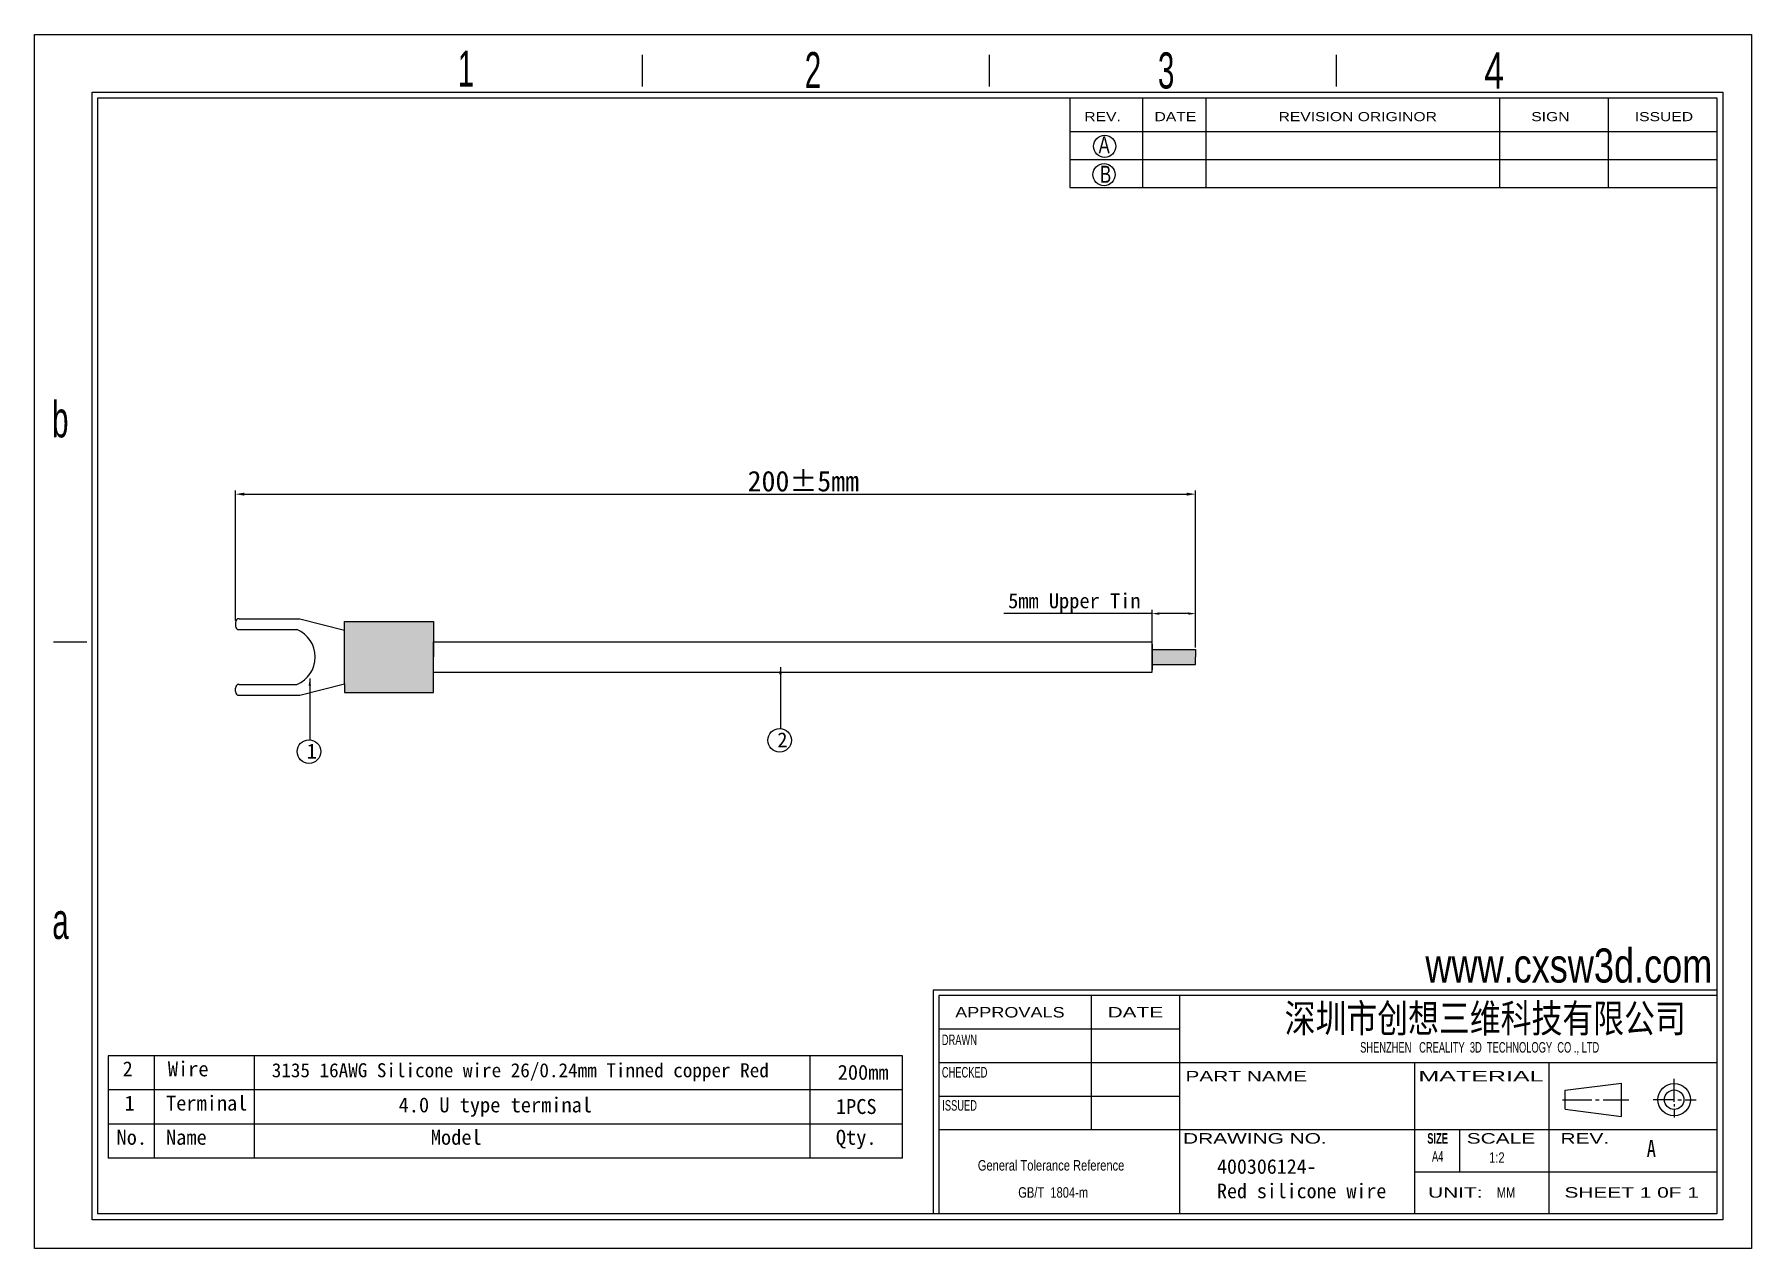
# Model space of a CAD drawing. Header units: millimetres. Extents: x 5355 to 5941, y -3041 to -2626.
import ezdxf

# ---------------------------------------------------------------- set-up
doc = ezdxf.new("R2010")
doc.units = ezdxf.units.MM
doc.header["$LTSCALE"] = 0.4
doc.layers.add('SLD-0', color=179, linetype='Continuous')
doc.styles.add('SLDTEXTSTYLE0', font='arial.ttf', dxfattribs={"width": 0.7584})
doc.styles.add('SLDTEXTSTYLE1', font='arial.ttf', dxfattribs={"width": 0.63516})
doc.styles.add('SLDTEXTSTYLE2', font='GOTHIC.TTF', dxfattribs={"width": 0.7304})
doc.styles.add('SLDTEXTSTYLE3', font='GOTHIC.TTF', dxfattribs={"width": 0.61171})
doc.styles.add('SLDTEXTSTYLE4', font='arialbd.ttf', dxfattribs={"width": 0.63516})
doc.styles.add('SLDTEXTSTYLE5', font='arial.ttf', dxfattribs={"width": 1.422})
doc.styles.add('SLDTEXTSTYLE6', font='arial.ttf', dxfattribs={"width": 1.2324})
doc.styles.add('SLDTEXTSTYLE7', font='arial.ttf', dxfattribs={"width": 1.7064})
doc.styles.add('SLDTEXTSTYLE8', font='', dxfattribs={"width": 0.8, "bigfont": 'bigfont'})
doc.styles.add('SLDTEXTSTYLE9', font='', dxfattribs={"width": 0.8})
doc.styles.get("Standard").update_dxf_attribs({"font": ''})
doc.styles.get('SLDTEXTSTYLE8').set_extended_font_data('宋体', bold=True)
doc.styles.get('SLDTEXTSTYLE9').set_extended_font_data('宋体')
doc.styles.get('Standard').set_extended_font_data('SimSun')
doc.dimstyles.new('ISO-25', dxfattribs={"dimtxt": 4, "dimasz": 2.5, "dimexe": 1.25, "dimexo": 0.625, "dimtad": 1, "dimdsep": 46, "dimtxsty": 'Standard', "dimcen": 4, "dimadec": 0, "dimazin": 0, "dimtfac": 1, "dimtmove": 0, "dimatfit": 3, "dimfxl": 0, "dimarcsym": 0})

# ---------------------------------------------------------------- blocks, each defined once
blk = doc.blocks.new('SW_NOTE_0')
at = {"layer": 'SLD-0', "color": 0, "char_height": 3.5853, "attachment_point": 2, "style": 'SLDTEXTSTYLE0'}
for s, insert in [('General Tolerance Reference ', (26.04, 4.62)), (' GB/T  1804-m', (26.22, -4.64))]:
    blk.add_mtext(s, dxfattribs=dict(at, insert=insert))
blk = doc.blocks.new('*D2')
at = {"color": 0, "lineweight": -2}
for p, q in [((5423.38, -2826.37), (5423.38, -2781.96)), ((5426.38, -2783.21), (5748.33, -2783.21)), ((5751.33, -2835.63), (5751.33, -2781.96))]:
    blk.add_line(p, q, dxfattribs=at)
at = {"color": 0}
for points in [[(5426.38, -2782.71), (5426.38, -2783.71), (5423.38, -2783.21)], [(5748.33, -2782.71), (5748.33, -2783.71), (5751.33, -2783.21)]]:
    blk.add_solid(points, dxfattribs=at)
at = {"layer": 'Defpoints', "color": 0}
for p in [(5751.33, -2783.21), (5423.38, -2826.99), (5751.33, -2836.26)]:
    blk.add_point(p, dxfattribs=at)
at = {"color": 0, "insert": (5617.36, -2778.81), "char_height": 7, "attachment_point": 5}
blk.add_mtext('200±5mm', dxfattribs=at)
blk = doc.blocks.new('*D3')
at = {"color": 0, "lineweight": -2}
for p, q in [((5736.49, -2824.01), (5685.87, -2824.01)), ((5736.49, -2833.83), (5736.49, -2822.76)), ((5748.83, -2824.01), (5738.99, -2824.01)), ((5751.33, -2835.63), (5751.33, -2822.76))]:
    blk.add_line(p, q, dxfattribs=at)
at = {"color": 0}
for points in [[(5738.99, -2823.59), (5738.99, -2824.42), (5736.49, -2824.01)], [(5748.83, -2823.59), (5748.83, -2824.42), (5751.33, -2824.01)]]:
    blk.add_solid(points, dxfattribs=at)
at = {"layer": 'Defpoints', "color": 0}
for p in [(5736.49, -2824.01), (5736.49, -2834.46), (5751.33, -2836.26)]:
    blk.add_point(p, dxfattribs=at)
at = {"color": 0, "insert": (5709.93, -2820.35), "char_height": 4, "attachment_point": 5}
blk.add_mtext('{\\H1.278x;5mm Upper Tin}', dxfattribs=at)

msp = doc.modelspace()

# ---------------------------------------------------------------- hatches: boundary and pattern name
for points in [[(5460.602, -2847.956), (5460.602, -2850.973), (5491.039, -2850.973), (5491.039, -2838.826), (5491.039, -2826.679), (5460.602, -2826.679)], [(5751.326, -2841.392), (5751.326, -2838.826), (5751.326, -2836.26), (5736.487, -2836.26), (5736.487, -2841.392)]]:
    msp.add_hatch(color=256).paths.add_polyline_path(points)

# ---------------------------------------------------------------- linework, layer by layer
for p, q in [((5423.377, -2826.993), (5423.377, -2828.235)), ((5424.624, -2825.746), (5445.348, -2825.746)), ((5445.348, -2825.746), (5460.602, -2829.696)), ((5460.602, -2847.956), (5460.602, -2826.679)), ((5460.602, -2826.679), (5491.039, -2826.679)), ((5491.039, -2826.679), (5491.039, -2838.826)), ((5424.624, -2829.482), (5444.38, -2829.482)), ((5491.039, -2833.685), (5736.487, -2833.685)), ((5491.039, -2843.967), (5491.039, -2833.685)), ((5491.039, -2850.973), (5491.039, -2838.826)), ((5736.487, -2843.967), (5736.487, -2833.685)), ((5736.487, -2836.26), (5751.326, -2836.26)), ((5751.326, -2836.26), (5751.326, -2838.826)), ((5751.326, -2841.392), (5751.326, -2838.826)), ((5491.039, -2843.967), (5736.487, -2843.967)), ((5736.487, -2841.392), (5751.326, -2841.392)), ((5423.377, -2850.659), (5423.377, -2849.417)), ((5424.624, -2848.17), (5444.38, -2848.17)), ((5445.348, -2851.906), (5460.602, -2847.956)), ((5460.602, -2847.956), (5460.602, -2850.973)), ((5424.624, -2851.906), (5445.348, -2851.906)), ((5460.602, -2850.973), (5491.039, -2850.973)), ((5651.275, -2975.018), (5379.919, -2975.018)), ((5379.919, -2975.018), (5379.919, -3010.062)), ((5395.681, -2975.018), (5395.681, -3010.062)), ((5429.785, -2975.018), (5429.785, -3010.062)), ((5619.543, -2975.018), (5619.543, -3010.062)), ((5651.275, -3010.062), (5651.275, -2975.018)), ((5651.275, -2986.7), (5379.919, -2986.7)), ((5651.275, -2998.381), (5379.919, -2998.381)), ((5651.275, -3010.062), (5379.919, -3010.062))]:
    msp.add_line(p, q)
at = {"color": 1}
msp.add_line((5736.487, -2834.455), (5736.487, -2843.197), dxfattribs=at)
for centre in [(5448.499, -2871.136), (5609.264, -2867.28)]:
    msp.add_circle(centre, 4.036)
for centre, radius, start, end in [((5424.624, -2826.993), 1.247, 90, 180), ((5424.624, -2828.235), 1.247, 180, 270), ((5440.566, -2838.826), 10.093, 292.20674, 67.79326), ((5424.624, -2849.417), 1.247, 90, 180), ((5424.624, -2850.659), 1.247, 180, 270)]:
    msp.add_arc(centre, radius, start, end)
at = {"layer": 'SLD-0'}
for p, q in [((5354.697, -2626.154), (5941.286, -2626.154)), ((5354.697, -3040.914), (5354.697, -2626.154)), ((5941.286, -2626.154), (5941.286, -3040.914)), ((5376.423, -3029.064), (5376.423, -2647.88)), ((5376.423, -2647.88), (5929.436, -2647.88)), ((5855.108, -2647.88), (5855.108, -2678.474)), ((5892.272, -2647.88), (5892.272, -2678.474)), ((5929.436, -2647.88), (5929.436, -3029.064)), ((5929.436, -3029.064), (5376.423, -3029.064)), ((5941.286, -3040.914), (5354.697, -3040.914))]:
    msp.add_line(p, q, dxfattribs=at)
at = {"layer": 'SLD-0', "color": 6, "linetype": 'Continuous'}
for p, q in [((5562.475, -2643.93), (5562.475, -2633.163)), ((5680.978, -2643.93), (5680.978, -2633.163)), ((5799.481, -2643.93), (5799.481, -2633.163)), ((5374.448, -3031.039), (5374.448, -2645.905)), ((5374.448, -2645.905), (5931.411, -2645.905)), ((5931.411, -2645.905), (5931.411, -3031.039)), ((5372.682, -2833.796), (5361.209, -2833.796)), ((5931.411, -3031.039), (5374.448, -3031.039))]:
    msp.add_line(p, q, dxfattribs=at)
at = {"layer": 'SLD-0', "color": 179, "linetype": 'Continuous'}
for p, q in [((5708.391, -2647.88), (5708.391, -2678.474)), ((5733.174, -2647.88), (5733.174, -2678.474)), ((5754.846, -2647.88), (5754.846, -2678.474)), ((5708.391, -2659.353), (5929.436, -2659.353)), ((5708.391, -2668.914), (5929.436, -2668.914)), ((5708.391, -2678.474), (5929.436, -2678.474)), ((5929.436, -2952.577), (5661.733, -2952.577)), ((5661.733, -2952.577), (5661.733, -3029.064)), ((5929.436, -2954.49), (5663.645, -2954.49)), ((5663.645, -2954.49), (5663.645, -3029.064)), ((5715.635, -2954.49), (5715.635, -3000.381)), ((5745.868, -2954.49), (5745.868, -3029.064)), ((5745.868, -2965.962), (5663.645, -2965.962)), ((5929.436, -2977.435), (5663.645, -2977.435)), ((5826.179, -2977.435), (5826.179, -3029.064)), ((5872.071, -3029.064), (5872.071, -2977.435)), ((5877.584, -2986.794), (5896.849, -2984.425)), ((5896.849, -2995.81), (5896.849, -2984.425)), ((5914.812, -2990.803), (5914.812, -2982.869)), ((5745.868, -2988.908), (5663.645, -2988.908)), ((5876.644, -2990.036), (5886.733, -2990.036)), ((5877.584, -2993.289), (5877.584, -2986.794)), ((5887.995, -2990.036), (5889.256, -2990.036)), ((5890.517, -2990.036), (5899.345, -2990.036)), ((5914.812, -2990.036), (5907.61, -2990.036)), ((5914.812, -2991.569), (5914.812, -2992.336)), ((5916.073, -2990.036), (5917.334, -2990.036)), ((5918.595, -2990.036), (5922.379, -2990.036)), ((5877.584, -2993.289), (5896.849, -2995.81)), ((5914.812, -2993.102), (5914.812, -2996.168)), ((5929.436, -3000.381), (5663.645, -3000.381)), ((5841.476, -3000.381), (5841.476, -3014.723)), ((5826.179, -3014.723), (5929.436, -3014.723))]:
    msp.add_line(p, q, dxfattribs=at)
at = {"layer": 'SLD-0', "lineweight": 18}
for centre in [(5720.317, -2664.375), (5720.072, -2674.072)]:
    msp.add_circle(centre, 3.789, dxfattribs=at)
at = {"layer": 'SLD-0', "color": 179, "linetype": 'Continuous'}
for radius in [5.543, 3.338]:
    msp.add_circle((5914.812, -2990.036), radius, dxfattribs=at)

# ---------------------------------------------------------------- block references
at = {"layer": 'SLD-0', "color": 179}
msp.add_blockref('SW_NOTE_0', (5675.949, -3015.28), dxfattribs=at)

# ---------------------------------------------------------------- texts
at = {"attachment_point": 1}
for s, insert, char_height, width in [('2', (5608.474, -2864.575), 5.111, 51.31906), ('1', (5447.709, -2868.432), 5.111, 51.31906), ('2', (5384.84, -2976.952), 5.111, 57.0302), ('Wire', (5400.295, -2976.952), 5.1106, 51.31906), ('3135 16AWG Silicone wire 26/0.24mm Tinned copper Red', (5435.786, -2977.575), 4.8, 184.54865), ('200mm', (5629.1, -2978.126), 5.1106, 51.31906), ('1', (5385.497, -2988.634), 5.111, 55.75183), ('Terminal', (5399.673, -2988.634), 5.1106, 51.31906), ('4.0 U type terminal', (5479.122, -2989.256), 5.11056, 74.75746), ('1PCS', (5628.478, -2989.808), 5.1106, 51.31906), ('No.', (5382.777, -3000.315), 5.1106, 53.29761), ('Name', (5399.673, -3000.315), 5.1106, 51.31906), ('Model', (5490.116, -3000.315), 5.1106, 51.31906), ('Qty.', (5628.478, -3000.315), 5.1106, 51.31906), ('400306124-\\PRed silicone wire', (5758.668, -3010.357), 5, 179.42065)]:
    msp.add_mtext(s, dxfattribs=dict(at, insert=insert, char_height=char_height, width=width))
at = {"layer": 'SLD-0'}
for s, insert, char_height, attachment_point, style in [('1', (5499.295, -2631.704), 12.344, 1, 'SLDTEXTSTYLE3'), ('2', (5617.849, -2632.191), 12.344, 1, 'SLDTEXTSTYLE3'), ('3', (5738.486, -2632.315), 12.344, 1, 'SLDTEXTSTYLE3'), ('4', (5849.954, -2632.328), 12.344, 1, 'SLDTEXTSTYLE2'), ('A', (5718.229, -2660.997), 5.807, 1, 'SLDTEXTSTYLE2'), ('B', (5718.737, -2671.027), 5.807, 1, 'SLDTEXTSTYLE2'), ('b', (5360.742, -2751.463), 12.344, 1, 'SLDTEXTSTYLE3'), ('a', (5360.833, -2922.8), 12.344, 1, 'SLDTEXTSTYLE3'), ('深圳市创想三维科技有限公司', (5850.287, -2957.423), 9.65616, 2, 'SLDTEXTSTYLE8'), ('A', (5905.43, -3003.794), 5.821, 1, 'SLDTEXTSTYLE9')]:
    msp.add_mtext(s, dxfattribs=dict(at, insert=insert, char_height=char_height, attachment_point=attachment_point, style=style))
at = {"layer": 'SLD-0', "color": 179}
for s, insert, char_height, attachment_point, style in [('REV.', (5713.331, -2652.702), 3.1073, 1, 'SLDTEXTSTYLE6'), ('DATE', (5737.326, -2652.702), 3.1073, 1, 'SLDTEXTSTYLE6'), ('REVISION ORIGINOR', (5779.689, -2652.702), 3.10727, 1, 'SLDTEXTSTYLE6'), ('SIGN', (5866.006, -2652.702), 3.1073, 1, 'SLDTEXTSTYLE6'), ('ISSUED', (5901.369, -2652.702), 3.1073, 1, 'SLDTEXTSTYLE6'), ('APPROVALS', (5687.926, -2958.376), 3.5853, 2, 'SLDTEXTSTYLE6'), ('DATE', (5730.772, -2958.376), 3.5853, 2, 'SLDTEXTSTYLE5'), ('DRAWN', (5670.68, -2967.796), 3.5853, 2, 'SLDTEXTSTYLE1'), ('SHENZHEN   CREALITY  3D  TECHNOLOGY  CO ., LTD', (5848.393, -2970.364), 3.58531, 2, 'SLDTEXTSTYLE1'), ('CHECKED', (5672.464, -2978.872), 3.5853, 2, 'SLDTEXTSTYLE1'), ('PART NAME', (5768.661, -2980.211), 3.5853, 2, 'SLDTEXTSTYLE5'), ('MATERIAL', (5848.833, -2980.211), 3.5853, 2, 'SLDTEXTSTYLE7'), ('ISSUED', (5670.747, -2990.193), 3.5853, 2, 'SLDTEXTSTYLE1'), ('DRAWING NO.', (5771.609, -3001.459), 3.58531, 2, 'SLDTEXTSTYLE5'), ('SIZE', (5834.031, -3001.459), 3.5853, 2, 'SLDTEXTSTYLE4'), ('SCALE', (5855.651, -3001.459), 3.5853, 2, 'SLDTEXTSTYLE5'), ('REV.', (5884.293, -3001.459), 3.5853, 2, 'SLDTEXTSTYLE5'), ('A4', (5834.053, -3007.595), 3.5853, 2, 'SLDTEXTSTYLE1'), ('1:2', (5854.266, -3008.011), 3.5853, 2, 'SLDTEXTSTYLE0'), ('UNIT:', (5840.071, -3019.92), 3.5853, 2, 'SLDTEXTSTYLE5'), ('MM', (5857.395, -3019.92), 3.5853, 2, 'SLDTEXTSTYLE0'), ('SHEET 1 0F 1', (5900.313, -3019.92), 3.58531, 2, 'SLDTEXTSTYLE5')]:
    msp.add_mtext(s, dxfattribs=dict(at, insert=insert, char_height=char_height, attachment_point=attachment_point, style=style))
at = {"layer": 'SLD-0', "color": 5, "insert": (5829.85, -2938.389), "char_height": 11.64167, "attachment_point": 1, "style": 'SLDTEXTSTYLE0'}
msp.add_mtext('www.cxsw3d.com', dxfattribs=at)

# ---------------------------------------------------------------- dimensions: what is measured, and where the dimension line sits
dim = msp.add_linear_dim(base=(5751.326, -2783.213), p1=(5423.377, -2826.993), p2=(5751.326, -2836.26), text='200±5mm', dimstyle='ISO-25', override={"dimtxt": 7, "dimasz": 3})
dim.commit()
dim.dimension.update_dxf_attribs({"geometry": '*D2', "text_midpoint": (5617.361, -2783.213), "dimtype": 160})
dim = msp.add_linear_dim(base=(5736.487, -2824.006), p1=(5751.326, -2836.26), p2=(5736.487, -2834.455), text='{\\H1.278x;5mm Upper Tin}', dimstyle='ISO-25')
dim.commit()
dim.dimension.update_dxf_attribs({"geometry": '*D3', "text_midpoint": (5709.929, -2820.354)})

# ---------------------------------------------------------------- leaders
for points in [[(5609.551, -2842.268), (5609.551, -2863.253)], [(5448.786, -2846.125), (5448.786, -2867.11)]]:
    msp.add_leader(points, dimstyle='ISO-25', override={"dimgap": 0.625, "dimtad": 0})

doc.saveas('drawing.dxf')
